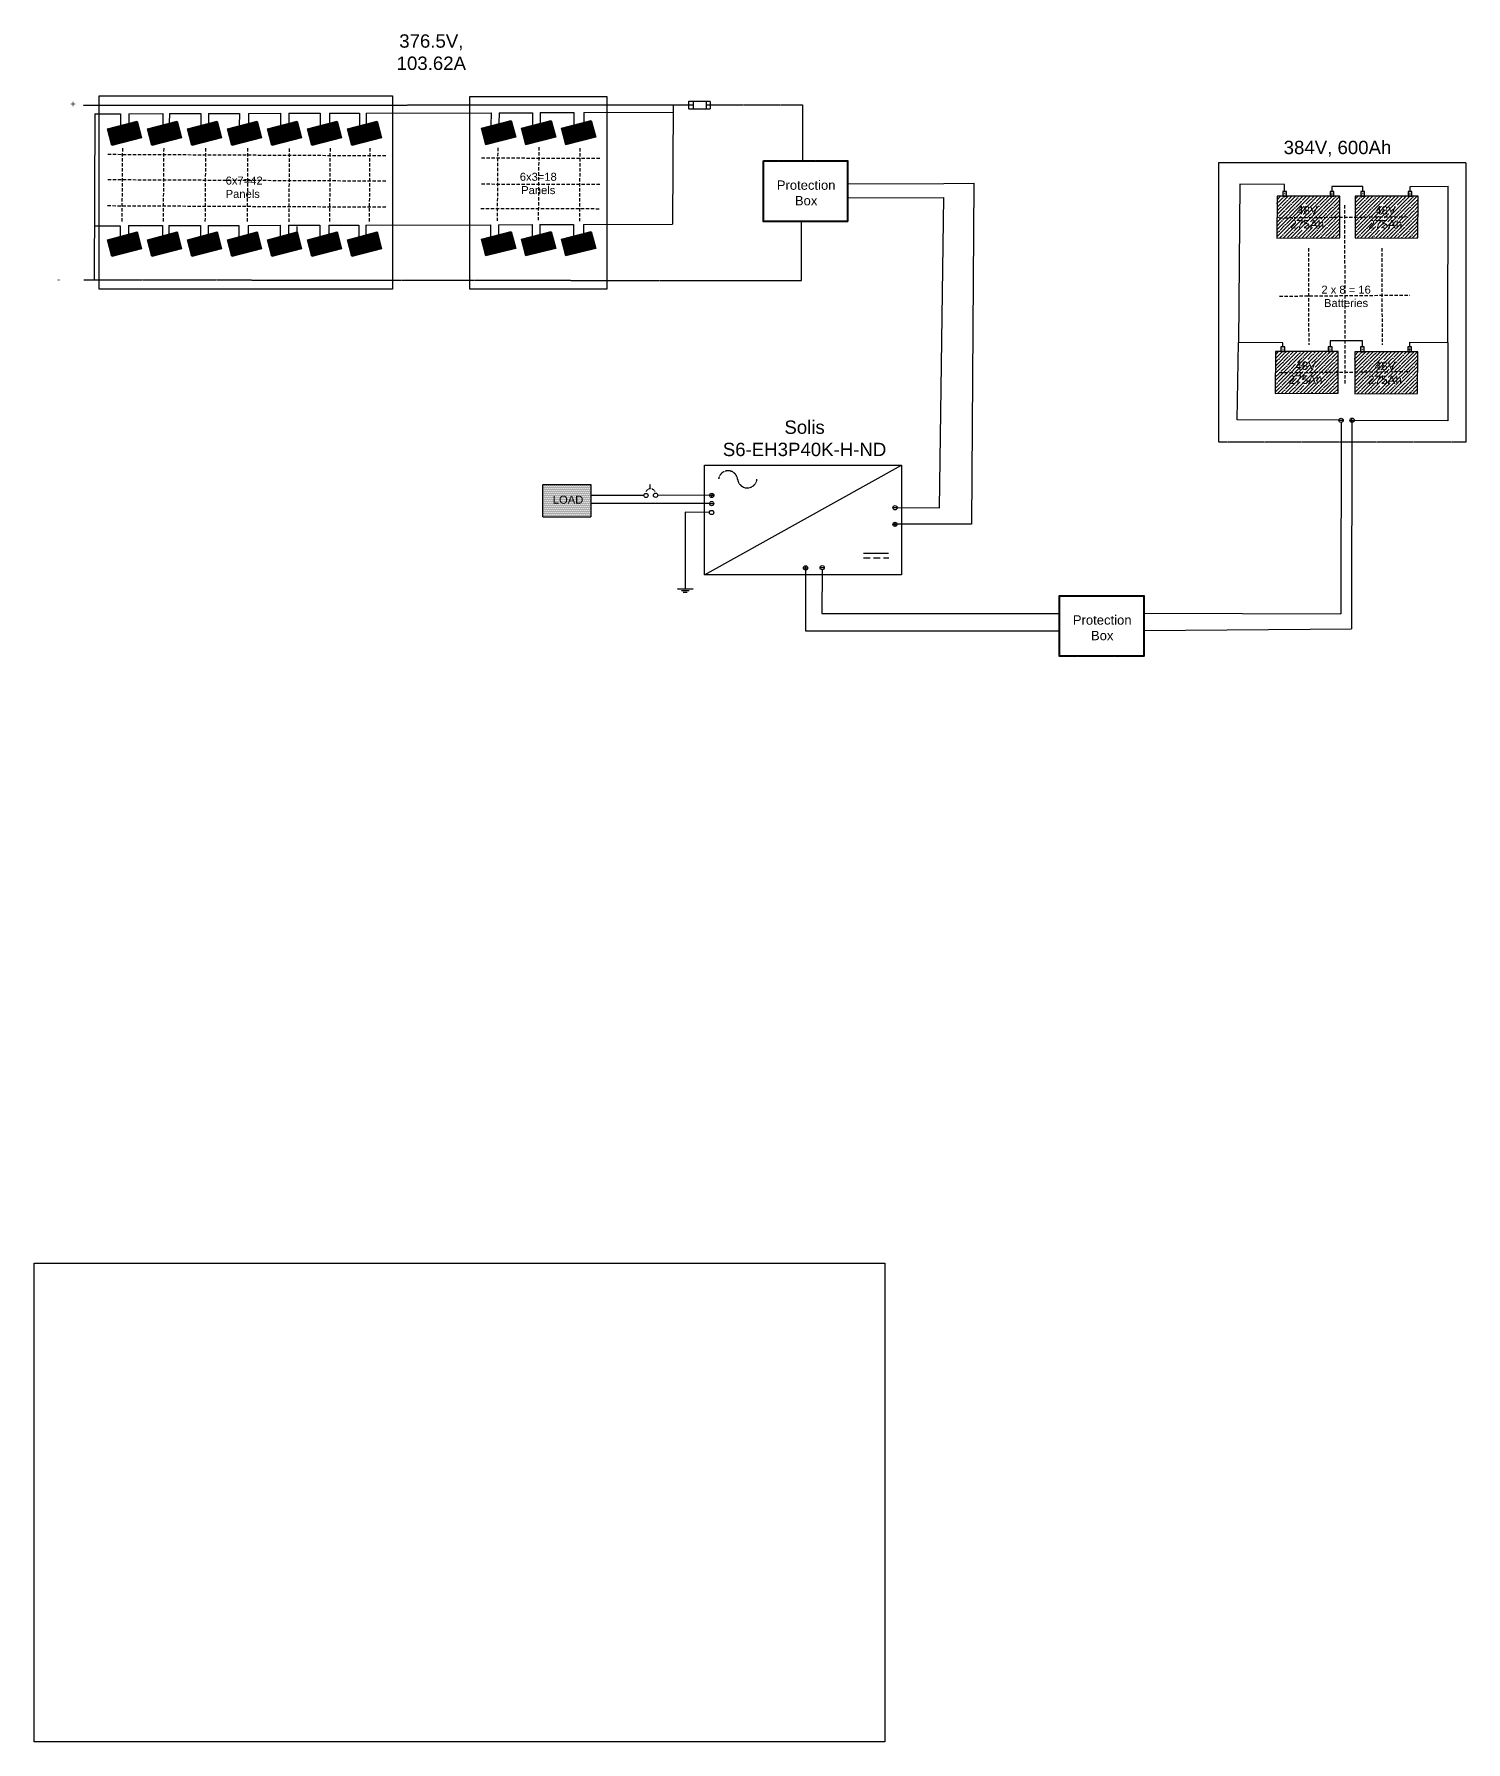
# Model space of a CAD drawing. Header units: metres. Extents: x 8482 to 189832, y 6967 to 135006.
# Drawn here: x 82448 to 189832, y 6967 to 135006 of the extents above; entities that cross this region are included whole.
import ezdxf

# ---------------------------------------------------------------- set-up
doc = ezdxf.new("R2010")
doc.units = ezdxf.units.M
doc.header["$MEASUREMENT"] = 0
doc.linetypes.add('HIDDEN', pattern=[0.375, 0.25, -0.125])
doc.layers.add('electric-setup', color=10, linetype='Continuous')
doc.styles.get("Standard").update_dxf_attribs({"font": 'arial.ttf'})
picture_1 = doc.add_image_def('image1.jpg', size_in_pixel=(1920, 1080))
pattern_1 = [(14.5, (-2844.757, -88503.416), (-6.2595, 24.203691), []), (104.5, (-2844.757, -88503.416), (-24.203691, -6.2595), [])]

# ---------------------------------------------------------------- blocks, each defined once
blk = doc.blocks.new('*U17')
h = blk.add_hatch(color=7)
h.dxf.hatch_style = 1
h.paths.add_polyline_path([(-1279, 339), (-949, -915), (1279, -343), (948, 915)])
h.paths.add_polyline_path([(-1218, 303), (-913, -854), (1218, -307), (912, 854)], flags=16)
h = blk.add_hatch()
h.set_pattern_fill('NET', color=5, scale=200, angle=14.5)
h.set_pattern_definition(pattern_1)
h.paths.add_polyline_path([(-913, -854), (1218, -307), (912, 854), (-1218, 303)])
for points in [[(948, 915), (1279, -343), (-949, -915), (-1279, 339)], [(912, 854), (1218, -307), (-913, -854), (-1218, 303)]]:
    blk.add_lwpolyline(points, close=True)
blk = doc.blocks.new('*U18')
at = {"color": 0, "linetype": 'ByBlock', "lineweight": -2, "transparency": 16777216}
for p in [(0, 0), (3000, 0), (6000, 0), (9000, 0), (12000, 0), (15000, 0), (18000, 0)]:
    blk.add_blockref('*U17', p, dxfattribs=at)
blk = doc.blocks.new('*U23')
h = blk.add_hatch(color=7)
h.dxf.hatch_style = 1
h.paths.add_polyline_path([(-1279, 339), (-949, -915), (1279, -343), (948, 915)])
h.paths.add_polyline_path([(-1218, 303), (-913, -854), (1218, -307), (912, 854)], flags=16)
h = blk.add_hatch()
h.set_pattern_fill('NET', color=5, scale=200, angle=14.5)
h.set_pattern_definition(pattern_1)
h.paths.add_polyline_path([(-913, -854), (1218, -307), (912, 854), (-1218, 303)])
for points in [[(948, 915), (1279, -343), (-949, -915), (-1279, 339)], [(912, 854), (1218, -307), (-913, -854), (-1218, 303)]]:
    blk.add_lwpolyline(points, close=True)
blk = doc.blocks.new('*U24')
at = {"color": 0, "linetype": 'ByBlock', "lineweight": -2, "transparency": 16777216}
for p in [(0, 0), (3000, 0), (6000, 0)]:
    blk.add_blockref('*U23', p, dxfattribs=at)
blk = doc.blocks.new('*U29')
h = blk.add_hatch(color=7)
h.dxf.hatch_style = 1
h.paths.add_polyline_path([(-1279, 339), (-949, -915), (1279, -343), (948, 915)])
h.paths.add_polyline_path([(-1218, 303), (-913, -854), (1218, -307), (912, 854)], flags=16)
h = blk.add_hatch()
h.set_pattern_fill('NET', color=5, scale=200, angle=14.5)
h.set_pattern_definition(pattern_1)
h.paths.add_polyline_path([(-913, -854), (1218, -307), (912, 854), (-1218, 303)])
for points in [[(948, 915), (1279, -343), (-949, -915), (-1279, 339)], [(912, 854), (1218, -307), (-913, -854), (-1218, 303)]]:
    blk.add_lwpolyline(points, close=True)
blk = doc.blocks.new('*U30')
at = {"color": 0, "linetype": 'ByBlock', "lineweight": -2, "transparency": 16777216}
for p in [(0, 0), (3000, 0), (6000, 0), (9000, 0), (12000, 0), (15000, 0), (18000, 0)]:
    blk.add_blockref('*U29', p, dxfattribs=at)
blk = doc.blocks.new('*U31')
h = blk.add_hatch(color=7)
h.dxf.hatch_style = 1
h.paths.add_polyline_path([(-1279, 339), (-949, -915), (1279, -343), (948, 915)])
h.paths.add_polyline_path([(-1218, 303), (-913, -854), (1218, -307), (912, 854)], flags=16)
h = blk.add_hatch()
h.set_pattern_fill('NET', color=5, scale=200, angle=14.5)
h.set_pattern_definition(pattern_1)
h.paths.add_polyline_path([(-913, -854), (1218, -307), (912, 854), (-1218, 303)])
for points in [[(948, 915), (1279, -343), (-949, -915), (-1279, 339)], [(912, 854), (1218, -307), (-913, -854), (-1218, 303)]]:
    blk.add_lwpolyline(points, close=True)
blk = doc.blocks.new('*U32')
at = {"color": 0, "linetype": 'ByBlock', "lineweight": -2, "transparency": 16777216}
for p in [(0, 0), (3000, 0), (6000, 0)]:
    blk.add_blockref('*U31', p, dxfattribs=at)

msp = doc.modelspace()

# ---------------------------------------------------------------- hatches: boundary and pattern name
at = {"layer": 'electric-setup', "linetype": 'HIDDEN'}
h = msp.add_hatch(dxfattribs=at)
h.set_pattern_fill('DOTS', color=3, scale=200)
h.paths.add_polyline_path([(143485, 125525), (137120, 125525), (137120, 120943.5), (143485, 120943.5)])
h.paths.add_polyline_path([(143435, 120993.5), (137170, 120993.5), (137170, 125475), (143435, 125475)], flags=16)
h.paths.add_polyline_path([(137968.725, 121788.603), (142721.658, 121788.603), (142721.658, 124397.766), (137968.725, 124397.766)], flags=8)
at = {"layer": 'electric-setup'}
h = msp.add_hatch(color=7, dxfattribs=at)
h.dxf.hatch_style = 1
h.paths.add_polyline_path([(179933.632, 123220.072), (179643.088, 123220.072), (179643.088, 122851.003), (179933.632, 122851.003)])
h.paths.add_polyline_path([(176093.736, 122851.003), (176384.281, 122851.003), (176384.281, 123220.072), (176093.736, 123220.072)])
h = msp.add_hatch(color=7, dxfattribs=at)
h.dxf.hatch_style = 1
h.paths.add_polyline_path([(185788.132, 123220.072), (185497.588, 123220.072), (185497.588, 122851.003), (185788.132, 122851.003)])
h.paths.add_polyline_path([(181948.236, 122851.003), (182238.781, 122851.003), (182238.781, 123220.072), (181948.236, 123220.072)])
at = {"layer": 'electric-setup', "true_color": 0xf8991e}
h = msp.add_hatch(dxfattribs=at)
h.set_pattern_fill('ANSI35', color=30, scale=1570.509499)
h.set_pattern_definition([(45, (-2617197.4, -1718013.85), (-277.62948, 277.62948), []), (45, (-2616919.77, -1718013.85), (-277.62948, 277.62948), [490.78422, -98.156844, 0, -98.156844])])
h.paths.add_polyline_path([(180389.08, 122851.003), (175677.551, 122851.003), (175665.424, 119710.007), (180376.902, 119731.813)])
h = msp.add_hatch(dxfattribs=at)
h.set_pattern_fill('ANSI35', color=30, scale=1570.509499)
h.set_pattern_definition([(45, (-2623051.9, -1718013.85), (-277.62948, 277.62948), []), (45, (-2622774.27, -1718013.85), (-277.62948, 277.62948), [490.78422, -98.156844, 0, -98.156844])])
h.paths.add_polyline_path([(186243.58, 122851.003), (181532.051, 122851.003), (181519.924, 119710.007), (186231.402, 119731.813)])
at = {"layer": 'electric-setup'}
h = msp.add_hatch(color=7, dxfattribs=at)
h.dxf.hatch_style = 1
h.paths.add_polyline_path([(179802.632, 111570.072), (179512.088, 111570.072), (179512.088, 111201.003), (179802.632, 111201.003)])
h.paths.add_polyline_path([(175962.736, 111201.003), (176253.281, 111201.003), (176253.281, 111570.072), (175962.736, 111570.072)])
h = msp.add_hatch(color=7, dxfattribs=at)
h.dxf.hatch_style = 1
h.paths.add_polyline_path([(185764.632, 111551.572), (185474.088, 111551.572), (185474.088, 111182.503), (185764.632, 111182.503)])
h.paths.add_polyline_path([(181924.736, 111182.503), (182215.281, 111182.503), (182215.281, 111551.572), (181924.736, 111551.572)])
at = {"layer": 'electric-setup', "true_color": 0xf8991e}
h = msp.add_hatch(dxfattribs=at)
h.set_pattern_fill('ANSI35', color=30, scale=1570.509499)
h.set_pattern_definition([(45, (-2617066.4, -1729663.85), (-277.62948, 277.62948), []), (45, (-2616788.77, -1729663.85), (-277.62948, 277.62948), [490.78422, -98.156844, 0, -98.156844])])
h.paths.add_polyline_path([(180258.08, 111201.003), (175546.551, 111201.003), (175534.424, 108060.007), (180245.902, 108081.813)])
h = msp.add_hatch(dxfattribs=at)
h.set_pattern_fill('ANSI35', color=30, scale=1570.509499)
h.set_pattern_definition([(45, (-2623028.4, -1729682.35), (-277.62948, 277.62948), []), (45, (-2622750.77, -1729682.35), (-277.62948, 277.62948), [490.78422, -98.156844, 0, -98.156844])])
h.paths.add_polyline_path([(186220.08, 111182.503), (181508.551, 111182.503), (181496.424, 108041.507), (186207.902, 108063.313)])
at = {"layer": 'electric-setup', "linetype": 'HIDDEN', "true_color": 0xf8991e}
h = msp.add_hatch(dxfattribs=at)
h.set_pattern_fill('DOTS', color=30, scale=800)
h.set_pattern_definition([(0, (-5330, 7496), (25, 50), [0, -50])])
h.paths.add_polyline_path([(120610, 101245.5), (120610, 98781.5), (124203.5, 98781.5), (124203.5, 101245.5)])
h.paths.add_polyline_path([(121141.608, 99462.733), (123724.146, 99462.733), (123724.146, 100699.158), (121141.608, 100699.158)], flags=24)
at = {"layer": 'electric-setup', "linetype": 'HIDDEN'}
h = msp.add_hatch(dxfattribs=at)
h.set_pattern_fill('DOTS', color=3, scale=200)
h.set_pattern_definition([(0, (22207.5, -32606.5), (6.25, 12.5), [0, -12.5])])
h.paths.add_polyline_path([(159327.5, 88337), (165692.5, 88337), (165692.5, 92918.5), (159327.5, 92918.5)])
h.paths.add_polyline_path([(159377.5, 88387), (165642.5, 88387), (165642.5, 92868.5), (159377.5, 92868.5)], flags=16)
h.paths.add_polyline_path([(160176.225, 89182.103), (164929.158, 89182.103), (164929.158, 91791.266), (160176.225, 91791.266)], flags=8)

# ---------------------------------------------------------------- linework, layer by layer
at = {"color": 18, "true_color": 0x000000}
msp.add_line((102165.5, 119800), (102165.5, 120581), dxfattribs=at)
at = {"layer": 'electric-setup', "color": 1}
for p, q in [((130374.063, 129698.601), (130338.638, 120753.693)), ((89557.506, 129040.554), (89554.65, 128319.226)), ((89557.506, 129040.554), (92108.864, 129047.127)), ((92589.369, 129048.365), (92586.509, 128326.152)), ((92589.369, 129048.365), (94959.18, 129054.47)), ((95529.567, 129055.939), (95526.704, 128311.999)), ((95529.567, 129055.939), (97840.685, 129061.893)), ((98530.454, 129063.67), (98527.587, 128312.227)), ((98530.454, 129063.67), (100931.122, 129069.855)), ((101561.366, 129071.478), (101558.496, 128320.221)), ((101561.366, 129071.478), (103902.984, 129077.511)), ((104592.873, 129079.288), (104589.302, 128328.188)), ((104592.873, 129079.288), (106843.539, 129085.086)), ((107353.782, 129086.401), (116716.165, 129110.52)), ((107353.782, 129086.401), (107353.782, 128267.278)), ((117316.408, 129112.066), (117313.205, 128303.299)), ((117316.408, 129112.066), (119838.147, 129118.563)), ((120408.034, 129120.031), (120404.388, 128326.88)), ((120408.034, 129120.031), (122928.941, 129126.525)), ((123679.067, 129128.458), (123676.171, 128397.168)), ((123679.067, 129128.458), (130371.873, 129145.7)), ((143494.5, 123779.5), (150676.5, 123812)), ((150676.5, 123812), (152915.841, 123822.133)), ((152915.841, 123822.133), (152744.5, 98266)), ((182095.14, 123573.501), (179782.14, 123577.001)), ((179782.14, 123577.001), (179782.14, 123223.001)), ((182095.14, 123216.501), (182095.14, 123573.501)), ((185649.14, 123595.001), (188496.249, 123600.038)), ((185649.14, 123217.001), (185649.14, 123595.001)), ((188487.14, 111879.501), (188496.249, 123600.038)), ((89524.271, 120648.547), (89521.717, 120003.709)), ((89524.271, 120648.547), (92075.629, 120655.12)), ((92556.134, 120656.358), (92553.582, 120011.95)), ((92556.134, 120656.358), (94925.945, 120662.463)), ((95496.332, 120663.932), (95493.689, 119996.461)), ((95496.332, 120663.932), (97807.45, 120669.886)), ((98497.219, 120671.663), (98493.946, 119996.527)), ((98497.219, 120671.663), (100897.887, 120677.848)), ((101528.131, 120679.471), (101525.459, 120004.677)), ((101528.131, 120679.471), (103869.749, 120685.504)), ((104559.637, 120687.281), (104556.966, 120012.825)), ((104559.637, 120687.281), (106810.304, 120693.079)), ((107320.547, 120694.394), (116682.929, 120718.513)), ((107320.547, 120694.394), (107320.547, 119951.683)), ((117283.173, 120720.059), (117280.154, 119957.751)), ((117283.173, 120720.059), (119804.912, 120726.556)), ((120374.799, 120728.024), (120371.842, 119981.463)), ((120374.799, 120728.024), (122895.706, 120734.518)), ((123645.832, 120736.451), (123643.12, 120051.621)), ((123645.832, 120736.451), (130338.638, 120753.693)), ((182080.64, 112015.001), (179657.64, 112004.001)), ((179657.64, 112004.001), (179657.64, 111574.501)), ((182086.14, 111553.501), (182080.64, 112015.001)), ((185618.14, 111553.001), (185618.14, 111905.501)), ((185618.14, 111905.501), (188487.14, 111879.501)), ((188487.14, 111879.501), (188487.14, 106006.501)), ((181289.009, 105897.501), (181258.072, 90423.452)), ((188487.14, 106006.501), (181463.509, 106046.501)), ((128180, 100413), (124203.5, 100411.526)), ((133112, 100433.632), (129214.597, 100425)), ((152744.5, 98266), (147174, 98266.632)), ((140295.5, 94828.5), (140302, 90274.5)), ((140302, 90274.5), (159322, 90258)), ((165695.5, 90293.5), (181258.072, 90423.452))]:
    msp.add_line(p, q, dxfattribs=at)
at = {"layer": 'electric-setup', "color": 0, "linetype": 'HIDDEN', "ltscale": 200}
for p, q in [((131882.296, 129993), (131884.963, 129394.5)), ((132850.741, 129993), (132847.976, 129394.5))]:
    msp.add_line(p, q, dxfattribs=at)
at = {"layer": 'electric-setup', "color": 18, "true_color": 0x000000}
for p, q in [((87006.72, 129033.983), (86957.42, 116585.686)), ((87006.72, 129033.983), (88926.643, 129038.929)), ((88926.643, 129038.929), (88923.146, 128155.908)), ((92108.864, 129047.127), (92105.521, 128203.074)), ((94959.18, 129054.47), (94955.655, 128164.259)), ((97840.685, 129061.893), (97837.009, 128133.632)), ((100931.122, 129069.855), (100927.569, 128157.052)), ((103902.984, 129077.511), (103899.417, 128149.771)), ((106843.539, 129085.086), (106839.774, 128134.347)), ((116716.165, 129110.52), (116712.536, 128147.955)), ((119838.147, 129118.563), (119834.504, 128179.498)), ((122928.941, 129126.525), (122925.283, 128202.975)), ((172871.035, 123754.129), (172769.14, 111879.001)), ((176225.14, 123737.501), (172871.035, 123754.129)), ((176236.64, 123226.501), (176225.14, 123737.501)), ((143494.5, 122731), (150669, 122768)), ((150363.5, 99488), (150669, 122768)), ((86973.485, 120641.976), (88893.408, 120646.922)), ((88893.408, 120646.922), (88890.214, 119840.392)), ((92075.629, 120655.12), (92072.589, 119887.557)), ((94925.945, 120662.463), (94922.723, 119848.799)), ((97807.45, 120669.886), (97804.182, 119818.142)), ((100897.887, 120677.848), (100894.594, 119846.406)), ((103869.749, 120685.504), (103866.378, 119834.227)), ((106810.304, 120693.079), (106806.963, 119818.861)), ((116682.929, 120718.513), (116679.507, 119802.413)), ((119804.912, 120726.556), (119801.464, 119833.953)), ((122895.706, 120734.518), (122892.232, 119857.428)), ((172684.64, 106082.001), (172769.14, 111879.001)), ((176101.64, 111865.001), (172769.14, 111879.001)), ((176104.14, 111567.001), (176101.64, 111865.001)), ((180312.64, 106055.501), (172684.64, 106082.001)), ((180470.5, 105890), (180451.011, 91552.953)), ((133103.25, 99820.632), (124203.5, 99820.632)), ((147180, 99511.632), (150363.5, 99488)), ((141548.5, 94845.5), (141536.5, 91579.5)), ((141536.5, 91579.5), (159318, 91563)), ((165713, 91599), (180451.011, 91552.953))]:
    msp.add_line(p, q, dxfattribs=at)
at = {"layer": 'electric-setup', "color": 3, "linetype": 'HIDDEN', "ltscale": 1000}
for p, q in [((87963.5, 126000), (108861, 125898)), ((89064.5, 126468.5), (89024, 120906.5)), ((92163.5, 126468.5), (92123, 120906.5)), ((95303, 126448), (95262.5, 120886)), ((98463, 126448), (98422.5, 120886)), ((101582.5, 126427.5), (101542, 120865.5)), ((104640.5, 126448), (104600, 120886)), ((107617, 126448), (107576.5, 120886)), ((115990.5, 125728.5), (124922, 125707.5)), ((117218.5, 126477.5), (117177, 121005.5)), ((120299.5, 126540), (120258, 121068)), ((123381, 126457), (123339.5, 120985)), ((87963.5, 124105.5), (108861, 124003.5)), ((115990.5, 123773), (124922, 123752)), ((87943, 122149.5), (108840.5, 122047.5)), ((115949, 121942), (124880.5, 121921))]:
    msp.add_line(p, q, dxfattribs=at)
at = {"layer": 'electric-setup', "color": 0, "linetype": 'HIDDEN', "ltscale": 1000}
for p, q in [((180734.64, 122177.001), (180756.14, 108785.001)), ((175821.14, 121241.001), (185590.14, 121324.501)), ((178021.163, 118964.001), (178044.64, 111717.001)), ((183525.529, 118947.929), (183549.006, 111700.929)), ((175864.14, 115361.251), (185633.14, 115444.751)), ((175864.14, 109628.251), (185633.14, 109711.751))]:
    msp.add_line(p, q, dxfattribs=at)
at = {"layer": 'electric-setup', "color": 2, "linetype": 'HIDDEN'}
for p, q in [((180312.64, 106055.501), (180632.64, 106056.501)), ((128661.641, 100914.689), (128661.641, 101268))]:
    msp.add_line(p, q, dxfattribs=at)
at = {"layer": 'electric-setup', "color": 2}
for p, q in [((181140.509, 106051.001), (181463.509, 106046.501)), ((181289.009, 105897.501), (181289.009, 106218.501)), ((132716.009, 94477.632), (147504.5, 102698.368)), ((133112, 100433.632), (133433, 100433.632)), ((133265.5, 100582.132), (133261, 100259.132)), ((133103.25, 99820.632), (133424.25, 99820.632)), ((146859, 99511.632), (147180, 99511.632)), ((146853, 98266.632), (147174, 98266.632)), ((147006.5, 98415.132), (147002, 98092.132)), ((144656.5, 96094.632), (146535, 96094.632)), ((140145.5, 95000), (140466.5, 95000)), ((140299, 95148.5), (140294.5, 94825.5)), ((141393, 95012), (141713, 95013))]:
    msp.add_line(p, q, dxfattribs=at)
at = {"layer": 'electric-setup', "color": 3}
for p, q in [((133096, 99145.5), (131270, 99165.5)), ((131270, 99165.5), (131273, 93415.5))]:
    msp.add_line(p, q, dxfattribs=at)
at = {"layer": 'electric-setup', "color": 2, "linetype": 'HIDDEN', "ltscale": 2000}
msp.add_line((144655, 95745.132), (146546, 95740.132), dxfattribs=at)
at = {"layer": 'electric-setup', "color": 3, "linetype": 'HIDDEN'}
for p, q in [((130687.005, 93414.465), (131886.995, 93419.121)), ((130977.181, 93290.379), (131577.181, 93290.379)), ((131127.181, 93173.879), (131427.181, 93173.879))]:
    msp.add_line(p, q, dxfattribs=at)
at = {"layer": 'electric-setup', "color": 1, "linetype": 'HIDDEN'}
for points in [[(86136.5, 129689.5), (131523.842, 129698.837), (131883.607, 129698.837)], [(132849.382, 129698.837), (140074, 129698.837), (140074, 125525)]]:
    msp.add_lwpolyline(points, dxfattribs=at)
at = {"layer": 'electric-setup', "color": 2}
for points in [[(87326, 130392.5), (109317.5, 130392.5), (109317.5, 115879.5), (87326, 115879.5)], [(115126.5, 130340.5), (125396.5, 130340.5), (125396.5, 115879.5), (115126.5, 115879.5)], [(132716.009, 102698.368), (147504.5, 102698.368), (147504.5, 94477.632), (132716.009, 94477.632)]]:
    msp.add_lwpolyline(points, close=True, dxfattribs=at)
at = {"layer": 'electric-setup', "color": 0, "linetype": 'HIDDEN'}
msp.add_lwpolyline([(131551, 129993), (133160.5, 129993), (133160.5, 129394.5), (131551, 129394.5)], close=True, dxfattribs=at)
at = {"layer": 'electric-setup', "color": 2, "linetype": 'HIDDEN'}
for points in [[(137120, 125525), (143485, 125525), (143485, 120943.5), (137120, 120943.5)], [(137170, 125475), (143435, 125475), (143435, 120993.5), (137170, 120993.5)], [(171292.5, 125389.5), (189831.5, 125389.5), (189831.5, 104423.5), (171292.5, 104423.5)], [(159327.5, 92918.5), (165692.5, 92918.5), (165692.5, 88337), (159327.5, 88337)], [(159377.5, 92868.5), (165642.5, 92868.5), (165642.5, 88387), (159377.5, 88387)]]:
    msp.add_lwpolyline(points, close=True, dxfattribs=at)
at = {"layer": 'electric-setup', "color": 0}
for points in [[(176384.281, 123220.072), (176093.736, 123220.072), (176093.736, 122851.003), (176384.281, 122851.003)], [(179933.632, 123220.072), (179643.088, 123220.072), (179643.088, 122851.003), (179933.632, 122851.003)], [(182238.781, 123220.072), (181948.236, 123220.072), (181948.236, 122851.003), (182238.781, 122851.003)], [(185788.132, 123220.072), (185497.588, 123220.072), (185497.588, 122851.003), (185788.132, 122851.003)], [(176253.281, 111570.072), (175962.736, 111570.072), (175962.736, 111201.003), (176253.281, 111201.003)], [(179802.632, 111570.072), (179512.088, 111570.072), (179512.088, 111201.003), (179802.632, 111201.003)], [(182215.281, 111551.572), (181924.736, 111551.572), (181924.736, 111182.503), (182215.281, 111182.503)], [(185764.632, 111551.572), (185474.088, 111551.572), (185474.088, 111182.503), (185764.632, 111182.503)]]:
    msp.add_lwpolyline(points, close=True, dxfattribs=at)
at = {"layer": 'electric-setup', "color": 3}
for points in [[(175677.551, 122851.003), (175665.424, 119710.007), (180376.902, 119731.813), (180389.08, 122851.003)], [(181532.051, 122851.003), (181519.924, 119710.007), (186231.402, 119731.813), (186243.58, 122851.003)], [(175546.551, 111201.003), (175534.424, 108060.007), (180245.902, 108081.813), (180258.08, 111201.003)], [(181508.551, 111182.503), (181496.424, 108041.507), (186207.902, 108063.313), (186220.08, 111182.503)]]:
    msp.add_lwpolyline(points, close=True, dxfattribs=at)
at = {"layer": 'electric-setup', "color": 18, "linetype": 'HIDDEN', "true_color": 0x000000}
msp.add_lwpolyline([(86178.5, 116586.5), (131479.7, 116539.136), (140001.5, 116539.136), (140001.5, 120943.5)], dxfattribs=at)
at = {"layer": 'electric-setup', "color": 30, "linetype": 'HIDDEN', "true_color": 0xf8991e}
msp.add_lwpolyline([(120610, 101245.5), (124203.5, 101245.5), (124203.5, 98781.5), (120610, 98781.5)], close=True, dxfattribs=at)
at = {"layer": 'electric-setup', "color": 2, "linetype": 'HIDDEN'}
msp.add_lwpolyline([(133783.5, 101654.632, -0.8794977757), (135210.5, 101628.132, 0.881985584), (136664.5, 101628.132)], format="xyb", dxfattribs=at)
at = {"layer": 'electric-setup', "color": 2}
for centre in [(180472.64, 106052.001), (181300.509, 106057.501), (128341.25, 100417), (129054.75, 100432), (133263.25, 99809.132), (133272, 100422.132), (147019, 99500.132), (147013, 98255.132), (140305.5, 94988.5), (141553, 95004.5)]:
    msp.add_circle(centre, 160, dxfattribs=at)
at = {"layer": 'electric-setup', "color": 3}
msp.add_circle((133255.5, 99140.632), 160, dxfattribs=at)
at = {"layer": 'electric-setup', "color": 2, "linetype": 'HIDDEN'}
msp.add_arc((128678.947, 100528.938), 386.139, 28.97598321, 156.16143793, dxfattribs=at)

# ---------------------------------------------------------------- block references
for name, p in [('*U18', (89227, 127565)), ('*U24', (117286.145, 127626.81)), ('*U30', (89227, 119258)), ('*U32', (117286.145, 119289.81))]:
    msp.add_blockref(name, p)

# ---------------------------------------------------------------- texts
at = {"layer": 'electric-setup', "color": 0, "linetype": 'HIDDEN', "char_height": 1000, "attachment_point": 1}
for s, width, insert in [('\\pxqc;376.5V, 103.62A', 9283, (107596, 134991.5)), ('384V, 600Ah', 9283, (176166, 127010.5)), ('\\pxqc;Solis S6-EH3P40K-H-ND', 10147.5, (135159, 106037.5))]:
    msp.add_mtext_dynamic_manual_height_columns(s, width=width, gutter_width=1, heights=[0], dxfattribs=dict(at, insert=insert))
at = {"layer": 'electric-setup', "color": 0}
for s, width, gutter_width, insert, char_height, attachment_point in [('+', 210, 1, (85154, 130023), 500, 1), ('\\pxqc;48V 275Ah', 2952.55786, 15.705, (179415.364, 122112.863), 628.2038, 3), ('\\pxqc;48V 275Ah', 2952.55786, 15.705, (185269.864, 122112.863), 628.2038, 3), ('-', 626.5, 1, (84150, 116944), 600, 1), ('\\pxqc;48V 275Ah', 2952.55786, 15.705, (179284.364, 110462.863), 628.2038, 3), ('\\pxqc;48V 275Ah', 2952.55786, 15.705, (185246.364, 110444.363), 628.2038, 3)]:
    msp.add_mtext_dynamic_manual_height_columns(s, width=width, gutter_width=gutter_width, heights=[0], dxfattribs=dict(at, insert=insert, char_height=char_height, attachment_point=attachment_point))
at = {"layer": 'electric-setup', "color": 0, "linetype": 'HIDDEN', "lineweight": 30, "insert": (96814.5, 124327.5), "char_height": 600, "attachment_point": 1}
msp.add_mtext_dynamic_manual_height_columns('6x7=42 Panels', width=2902.5, gutter_width=1, heights=[0], dxfattribs=at)
at = {"layer": 'electric-setup', "color": 3, "linetype": 'HIDDEN', "insert": (118649.5, 124613), "char_height": 600, "attachment_point": 1}
msp.add_mtext_dynamic_manual_height_columns('\\pxqc;{\\C0;\\c16777215;6x3=18 Panels}', width=3220, gutter_width=1, heights=[0], dxfattribs=at)
at = {"layer": 'electric-setup', "color": 4, "linetype": 'HIDDEN', "attachment_point": 1}
for s, width, insert, char_height in [('\\pxqc;Protection Box', 4190.5, (138254, 124037.5), 700), ('\\pxqc;2 x 8 = 16 Batteries', 4677, (178509.14, 116148.001), 600), ('\\pxqc;Protection Box', 4190.5, (160461.5, 91431), 700)]:
    msp.add_mtext_dynamic_manual_height_columns(s, width=width, gutter_width=1, heights=[0], dxfattribs=dict(at, insert=insert, char_height=char_height))
at = {"layer": 'electric-setup', "color": 18, "true_color": 0x000000, "char_height": 314.102, "attachment_point": 3}
for s, insert in [('-', (176305.755, 123235.777)), ('+', (179886.517, 123180.81)), ('-', (182160.255, 123235.777)), ('+', (185741.017, 123180.81)), ('-', (176174.755, 111585.777)), ('+', (179755.517, 111530.81)), ('+', (185717.517, 111512.31)), ('-', (182136.755, 111567.277))]:
    msp.add_mtext_dynamic_manual_height_columns(s, width=109.93566, gutter_width=15.705, heights=[0], dxfattribs=dict(at, insert=insert))
at = {"layer": 'electric-setup', "color": 2, "linetype": 'HIDDEN', "insert": (121353, 100401), "char_height": 600, "attachment_point": 1}
msp.add_mtext_dynamic_manual_height_columns('LOAD', width=2825, gutter_width=1, heights=[0], dxfattribs=at)

# ---------------------------------------------------------------- pictures from other files: only their frames are drawn
image = msp.add_image(picture_1, insert=(82448.059, 6966.99), size_in_units=(63801.103, 35888.12))
image.dxf.flags = 7

doc.saveas('drawing.dxf')
